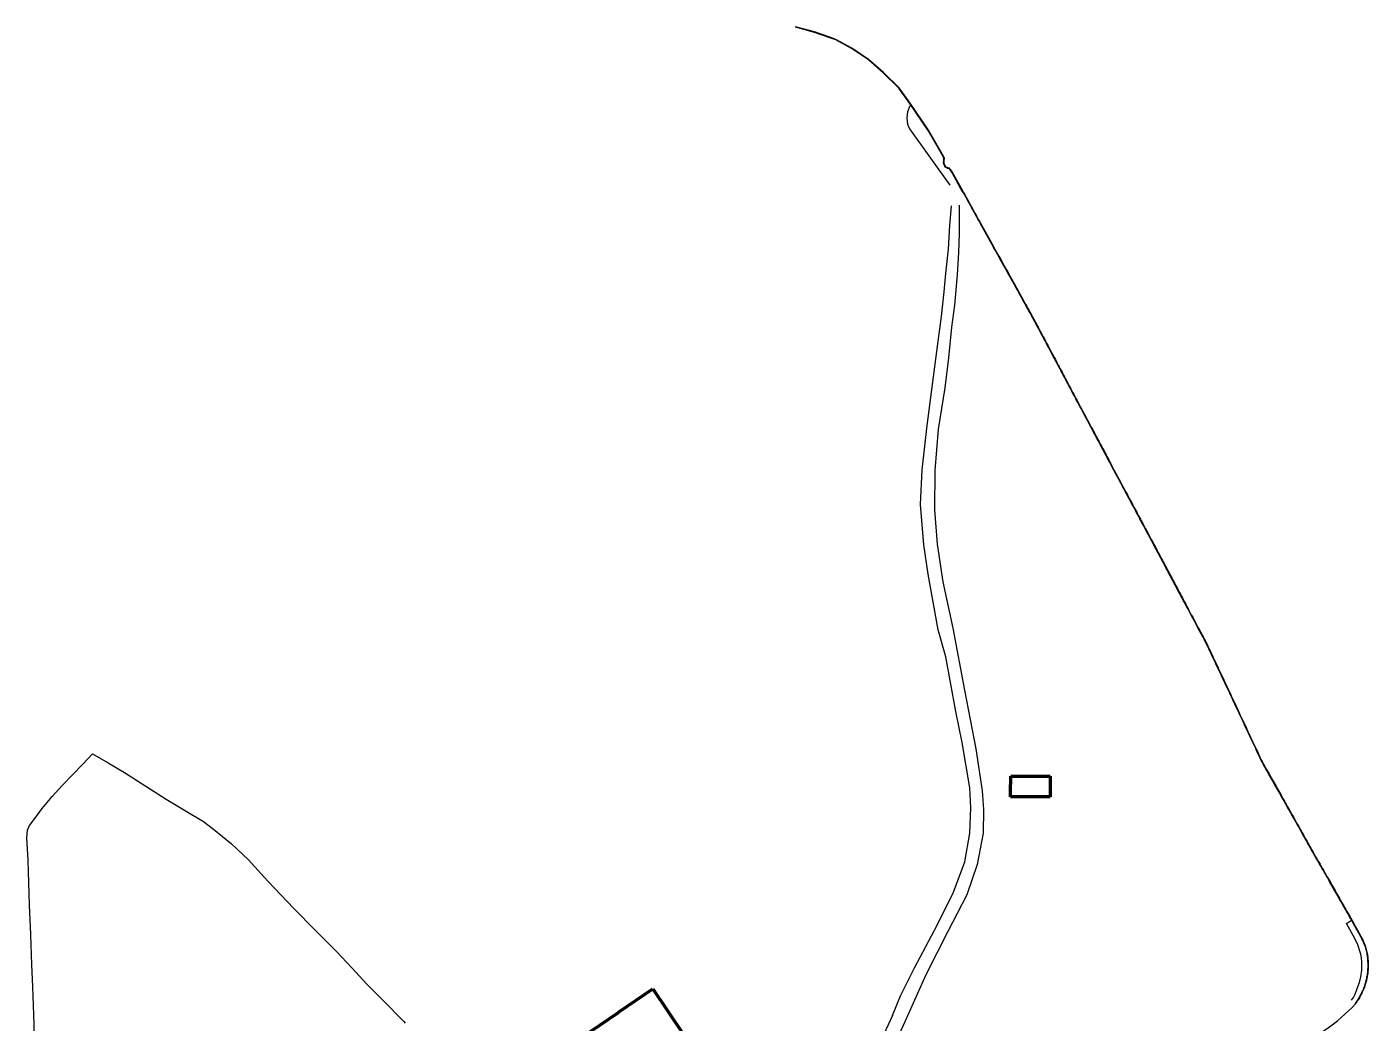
# Model space of a CAD drawing. Header units: millimetres. Extents: x -153 to 768, y -685 to 849.
# Drawn here: x -37.1 to 394.7, y 528.8 to 849.5 of the extents above; entities that cross this region are included whole.
import ezdxf

# ---------------------------------------------------------------- set-up
doc = ezdxf.new("R2010")
doc.units = ezdxf.units.MM
doc.header["$LTSCALE"] = 1.5
doc.linetypes.add('Dash', pattern=[6, 3, -3])
doc.layers.add('A-AREA', color=32, linetype='Dash', lineweight=9)
doc.layers.add('PD-Sidewalk', color=254, linetype='Continuous', true_color=0xe6e6e6)

msp = doc.modelspace()

# ---------------------------------------------------------------- linework, layer by layer
at = {"layer": 'A-AREA', "color": 7, "linetype": 'Continuous', "lineweight": 90}
for p, q in [((279.58, 601.64, 0), (279.58, 605.68, 0)), ((279.58, 605.68, 0), (279.67, 605.68, 0)), ((279.67, 605.68, 0), (279.67, 608.34, 0)), ((279.67, 608.34, 0), (292.34, 608.34, 0)), ((292.34, 608.34, 0), (292.34, 601.64, 0)), ((292.34, 601.64, 0), (279.58, 601.64, 0)), ((153.37, 532.35, 0), (164.43, 539.83, 0)), ((164.43, 539.83, 0), (218.91, 459.25, 0)), ((119.61, 509.45, 0), (153.4, 532.3, 0)), ((153.4, 532.3, 0), (153.37, 532.35, 0))]:
    msp.add_line(p, q, dxfattribs=at)
at = {"layer": 'PD-Sidewalk', "color": 9, "elevation": 0}
for points in [[(264.33, 796.18), (263.6, 797.33), (260.62, 802.73), (260.25, 803.36), (259.96, 803.64), (259.79, 803.79), (259.26, 803.92), (258.62, 804.33), (258.34, 804.78), (258.07, 805.31), (258.01, 805.84), (258.06, 806.38), (258.1, 807.2), (257.56, 808.29), (252.99, 816.11), (247.14, 824.8), (243.62, 829.69), (238.6, 834.6), (233.78, 838.81), (228.41, 842.49), (223.28, 845.26), (221.35, 845.94), (216.41, 847.67), (210.32, 849.31)], [(264.46, 796.25), (263.73, 797.4), (260.75, 802.8), (260.37, 803.46), (260.06, 803.75), (259.87, 803.93), (259.32, 804.06), (258.73, 804.44), (258.47, 804.85), (258.21, 805.35), (258.17, 805.84), (258.21, 806.37), (258.26, 807.23), (257.69, 808.36), (253.11, 816.19), (247.26, 824.88), (243.73, 829.79), (238.7, 834.71), (233.87, 838.93), (228.49, 842.62), (223.34, 845.4), (221.4, 846.08), (216.46, 847.82), (210.35, 849.46)], [(247.09, 823.99), (246.36, 822.14), (246.12, 820.17), (246.4, 818.18), (247.01, 816.58), (260, 798.52)], [(241.52, 531.24), (244.15, 537.63), (248.63, 546.58), (255.95, 560.39), (261.22, 571.03), (264.84, 580.73), (266.5, 589.92), (266.77, 598.17), (266.47, 604.51), (263.98, 619.16), (261.94, 629.16), (258.71, 646.67), (256.3, 655.45), (253.08, 673.28), (251.62, 682.8), (250.58, 695.7), (251.14, 706.94), (252.7, 721.21), (254.4, 734.38), (256.14, 747.4), (257.34, 756.28), (258.15, 764.14), (258.73, 770.12), (259.6, 777.87), (259.98, 785.51), (260.52, 791.84)], [(263.04, 792.05), (262.99, 783.08), (262.85, 776.82), (262.33, 769.69), (261.53, 759.9), (260.59, 752.8), (259.54, 742.94), (258.41, 733.25), (256.3, 719.93), (255.22, 706.63), (255.05, 694.07), (255.94, 682.94), (257.77, 670.88), (260.93, 655.89), (264.73, 635.99), (268.37, 617.16), (270.44, 603.57), (270.87, 597.62), (270.73, 589.99), (268.85, 579.84), (265.49, 570.13), (259.37, 558.31), (252.3, 544.42), (245.55, 529.24), (245.55, 529.24)], [(-35.16, 593.87), (-32.18, 597.93), (-28.96, 601.77), (-25.75, 605.35), (-22.36, 608.75), (-19.01, 612.12), (-15.9, 615.52)], [(-15.9, 615.52), (-10.88, 612.58), (-5.61, 609.45), (2.73, 604.14), (7.76, 600.92), (14.22, 597.1), (19.8, 593.67), (22.96, 591.27), (28.81, 586.54), (34.14, 581.46), (40.48, 574.52), (48.9, 565.7), (55.69, 558.76), (62.58, 551.89), (67.56, 546.61), (72.37, 541.39), (77.38, 536.36), (84.23, 529.31), (84.68, 528.82)], [(-36.86, 590.93), (-36.17, 592.42), (-35.19, 593.84), (-35.16, 593.87)], [(-33.89, 490.06), (-33.69, 492.55), (-34.21, 504.55), (-34.4, 514.03), (-34.7, 521.33), (-34.72, 528.52), (-35.1, 540.47), (-35.48, 547.75), (-35.82, 557.32), (-36.24, 566.88), (-36.39, 573.97), (-36.7, 581.3), (-37.08, 588.51), (-36.87, 590.9), (-36.86, 590.93)], [(389.32, 536.18), (389.93, 537.07), (390.44, 538.18), (391.01, 539.67), (391.72, 541.71), (392.12, 542.82), (392.34, 543.7), (392.65, 545.83), (392.67, 547.24), (392.61, 548.6), (392.5, 549.86), (392.31, 550.98), (392.1, 551.7), (391.36, 553.98), (390.63, 555.66), (389.85, 557.06), (387.68, 560.95), (389.25, 561.93)]]:
    msp.add_lwpolyline(points, dxfattribs=at)
at = {"layer": 'PD-Sidewalk', "color": 9}
for points in [[(264.33, 796.18, 0.001254), (267.73, 789.89, 0.002257), (269.64, 786.4, 0.000004), (273.93, 778.68, 0.000387), (273.98, 778.59, 0.000587), (277.29, 772.67, -0.001195), (278.91, 769.76, -0.0003), (280.57, 766.77, 0.000158), (283.73, 761.07, 0.000329), (285.49, 757.88, -0.000868), (286.16, 756.67, -0.002663), (286.45, 756.14, -0.000367), (288.52, 752.28, -0.000252), (291.37, 746.94, -0.000389), (293.21, 743.49, -0.001612), (295.72, 738.75, 0.001902), (297.84, 734.73, 0.000156), (299.76, 731.13, 0.000106), (302.59, 725.83, 0.000186), (305.79, 719.86, -0.000377), (307.36, 716.91, -0.00087), (309.61, 712.69, 0.000358), (311.85, 708.46, 0.000126), (315.23, 702.12, 0.000285), (316.74, 699.3, 0.000324), (319.12, 694.85, -0.000161), (321.51, 690.39, -0.000098), (325.19, 683.51, -0.00032), (326.31, 681.4, -0.000442), (328.56, 677.17, 0.000151), (330.82, 672.93, 0.000056), (333.12, 668.6, 0.00005), (335.68, 663.79, 0.00032), (336.69, 661.9, 0.000089), (340.31, 655.12, 0.00237), (341.37, 653.17, -0.004738), (341.89, 652.19, -0.006511), (342.16, 651.67, -0.002648), (342.79, 650.36, -0.000314), (343.72, 648.4, -0.000277), (344.78, 646.17, -0.000226), (347.72, 639.96, -0.000477), (349.1, 637.02, -0.000991), (350.65, 633.72, 0.000566), (353.36, 627.92, 0.001129), (355.84, 622.66, -0.00162), (357.56, 619, -0.002854), (358.35, 617.27, 0.002262), (359.35, 615.08, 0.001557), (359.77, 614.19, 0.002543), (360.03, 613.65, 0.008258), (360.39, 612.92, 0.007331), (360.83, 612.12, 0.000255), (361.43, 611.05, 0.000224), (362.12, 609.83, 0.000047), (364.56, 605.52, -0.00016), (367, 601.2, -0.000131), (368.14, 599.18, -0.00004), (371.83, 592.64, -0.000891), (374.78, 587.38, 0.00128), (376.84, 583.73, 0.001749), (378.66, 580.52, -0.001081), (381.63, 575.35, -0.000421), (384.18, 570.85, 0.000453), (386.56, 566.67, 0.001451), (388.09, 564.01, -0.001861), (389.28, 561.93, -0.001991), (389.88, 560.85, -0.000729), (391.52, 557.9, -0.001236), (391.82, 557.36, -0.000666), (392.37, 556.35, -0.012757), (392.61, 555.87, -0.005218), (393.17, 554.68, -0.030908), (393.67, 553.36, -0.024414), (394.12, 551.63, -0.02183), (394.35, 550.2, -0.018699), (394.49, 548.51, -0.014061), (394.51, 546.85, -0.018561), (394.45, 545.6, -0.019048), (394.24, 543.98, -0.021613), (393.94, 542.57, -0.010173), (393.6, 541.33, -0.015124), (393.32, 540.5, -0.010005), (393, 539.69, -0.009875), (392.65, 538.87, -0.015846), (392.1, 537.77, -0.012446), (391.32, 536.41, -0.013031), (390.76, 535.53, -0.011858), (390.51, 535.18, -0.023731)], [(264.46, 796.25, 0.001254), (267.86, 789.96, 0.002257), (269.77, 786.48, 0.000004), (274.06, 778.75, 0.000387), (274.11, 778.67, 0.000587), (277.42, 772.74, -0.001195), (279.04, 769.84, -0.0003), (280.7, 766.84, 0.000158), (283.86, 761.14, 0.000329), (285.63, 757.95, -0.000868), (286.3, 756.74, -0.002663), (286.58, 756.21, -0.000367), (288.65, 752.35, -0.000252), (291.5, 747.01, -0.000389), (293.35, 743.56, -0.001612), (295.85, 738.82, 0.001902), (297.97, 734.8, 0.000156), (299.89, 731.2, 0.000106), (302.72, 725.9, 0.000186), (305.92, 719.93, -0.000377), (307.5, 716.98, -0.00087), (309.74, 712.76, 0.000359), (311.99, 708.53, 0.000126), (315.37, 702.19, 0.000285), (316.87, 699.37, 0.000324), (319.26, 694.92, -0.000161), (321.64, 690.46, -0.000098), (325.32, 683.58, -0.00032), (326.45, 681.47, -0.000442), (328.7, 677.24, 0.000151), (330.95, 673, 0.000055), (333.26, 668.67, 0.00005), (335.82, 663.86, 0.00032), (336.82, 661.97, 0.000089), (340.44, 655.19, 0.00237), (341.5, 653.24, -0.004736), (342.02, 652.26, -0.006513), (342.29, 651.73, -0.002649), (342.92, 650.43, -0.000314), (343.86, 648.46, -0.000277), (344.92, 646.23, -0.000226), (347.85, 640.02, -0.000477), (349.24, 637.09, -0.000991), (350.79, 633.78, 0.000566), (353.5, 627.98, 0.001129), (355.97, 622.73, -0.00162), (357.69, 619.06, -0.002855), (358.49, 617.33, 0.002264), (359.49, 615.15, 0.001555), (359.9, 614.26, 0.002545), (360.16, 613.72, 0.008256), (360.52, 612.99, 0.00733), (360.96, 612.19, 0.000256), (361.56, 611.12, 0.000224), (362.25, 609.9, 0.000047), (364.69, 605.59, -0.00016), (367.13, 601.28, -0.000131), (368.27, 599.26, -0.00004), (371.96, 592.72, -0.000891), (374.91, 587.46, 0.00128), (376.97, 583.8, 0.001749), (378.79, 580.6, -0.001081), (381.76, 575.42, -0.00042), (384.31, 570.92, 0.000453), (386.69, 566.75, 0.001451), (388.22, 564.08, -0.001861), (389.41, 562, -0.001991), (390.01, 560.93, -0.000728), (391.65, 557.97, -0.001237), (391.95, 557.43, -0.000662), (392.5, 556.41, -0.012761), (392.75, 555.93, -0.005219), (393.31, 554.73, -0.030907), (393.81, 553.4, -0.024417), (394.27, 551.66, -0.021828), (394.5, 550.22, -0.018701), (394.64, 548.51, -0.014059), (394.66, 546.85, -0.018566), (394.6, 545.59, -0.019043), (394.39, 543.96, -0.021605), (394.09, 542.54, -0.01018), (393.74, 541.29, -0.015119), (393.46, 540.45, -0.010009), (393.14, 539.63, -0.009894), (392.78, 538.81, -0.015826), (392.23, 537.7, -0.012407), (391.45, 536.34, -0.01307), (390.88, 535.45, -0.012038), (390.62, 535.09, -0.023661)]]:
    msp.add_lwpolyline(points, format="xyb", dxfattribs=at)
at = {"layer": 'PD-Sidewalk', "color": 9, "elevation": 0}
msp.add_lwpolyline([(312.55, 482.7), (312.55, 482.7), (323.42, 489.68), (380.85, 526.69, 0.057115), (390.62, 535.08)], format="xyb", dxfattribs=at)
at = {"layer": 'PD-Sidewalk', "color": 9}
for centre, radius, start, end in [((323.82, 490.38, 0), 91.89, 153.5997, 186.0594), ((323.7, 490.43, 0), 87.26, 153.5961, 186.1547)]:
    msp.add_arc(centre, radius, start, end, dxfattribs=at)

doc.saveas('drawing.dxf')
